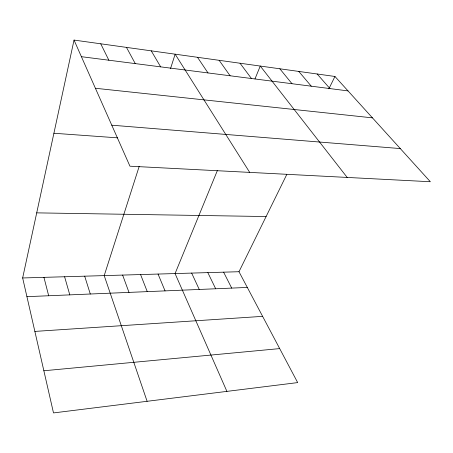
<?xml version="1.0" encoding="UTF-8"?>
<svg xmlns="http://www.w3.org/2000/svg" width="453" height="453" viewBox="0 0 453 453"><rect width="100%" height="100%" fill="white"/><g stroke="black" fill="none" stroke-linecap="round" stroke-linejoin="round"><path stroke-width="0.68" d="M286.806 174.433L238.991 271.721L297.678 382.592L53.499 412.926L22.65 277.966L74.032 40.074L334.948 76.472L430.35 181.738L129.949 166.194L74.032 40.074M139.224 166.308L104.207 275.611L147.106 401.296M170.526 68.596L175.147 54.179L249.694 172.389M217.344 170.6L175.073 273.567L226.908 391.386M254.988 78.913L260.265 66.053L347.191 177.434M328.889 88.805L334.948 76.472M43.862 370.764L279.682 348.6M34.87 331.415L262.615 316.353M26.925 296.664L247.315 287.445M22.65 277.966L238.991 271.721M36.71 212.865L266.109 216.54M53.907 133.256L117.718 137.854M111.772 125.192L400.299 148.578M95.402 88.273L372.462 117.859M81.398 56.687L348.034 90.906M317.151 73.986L329.948 88.59M298.787 71.427L311.279 86.189M279.835 68.782L291.992 83.714M240.045 63.233L251.438 78.511M219.144 60.317L230.101 75.776M197.519 57.299L208.006 72.939M151.257 50.849L160.662 66.863M126.478 47.389L135.26 63.601M223.606 272.162L231.698 288.097M100.753 43.805L108.856 60.215M207.836 272.621L215.679 288.771M191.664 273.085L199.246 289.456M158.052 274.054L165.056 290.888M140.577 274.563L147.265 291.63M122.633 275.079L128.992 292.395M84.688 276.171L90.294 294.014M64.603 276.755L69.796 294.875M43.935 277.349L48.681 295.758"/></g></svg>
